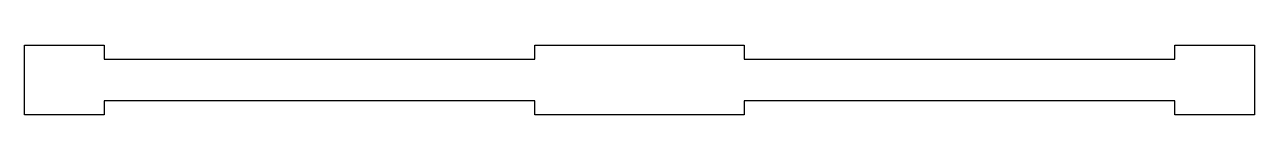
# Model space of a CAD drawing. Header units: millimetres. Extents: x -43 to 251, y -14 to 2.
import ezdxf

# ---------------------------------------------------------------- set-up
doc = ezdxf.new("R2010")
doc.units = ezdxf.units.MM
doc.layers.get('0').update_dxf_attribs({"linetype": 'CONTINUOUS'})

msp = doc.modelspace()

# ---------------------------------------------------------------- linework, layer by layer
msp.add_lwpolyline([(129.41, 2.35), (129.41, -0.95), (232.41, -0.95), (232.41, 2.35), (251.41, 2.35), (251.41, -14.25), (232.41, -14.25), (232.41, -10.95), (129.41, -10.95), (129.41, -14.25), (79.41, -14.25), (79.41, -10.95), (-23.59, -10.95), (-23.59, -14.25), (-42.59, -14.25), (-42.59, 2.35), (-23.59, 2.35), (-23.59, -0.95), (79.41, -0.95), (79.41, 2.35)], close=True)

doc.saveas('drawing.dxf')
